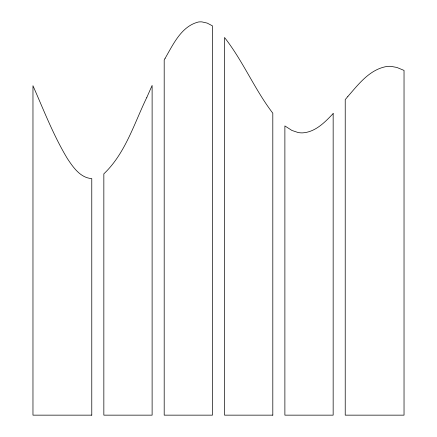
<?xml version="1.0" encoding="UTF-8"?>
<svg xmlns="http://www.w3.org/2000/svg" width="437" height="437" viewBox="0 0 437 437"><rect width="100%" height="100%" fill="white"/><g stroke="black" fill="none" stroke-linecap="round" stroke-linejoin="round"><path stroke-width="0.66" d="M146.843 97.353C134.164 123.491 125.408 153.354 103.842 173.844L103.842 415.15L152.12 415.15L152.12 85.439L146.843 97.353M165.071 58.394L164.192 60.082L164.192 415.15L212.464 415.15L212.464 25.87L207.187 23.095L201.905 21.894A16.448 16.448 0 0 0 198.387 22.008C181.279 26.313 173.216 44.427 165.071 58.394M347.863 96.462L345.225 99.609L345.225 415.15L404.034 415.15L404.034 70.417L396.894 67.456L390.869 66.348A22.249 22.249 0 0 0 386.925 66.462C369.762 69.297 358.602 84.144 347.863 96.462M333.158 113.554C324.915 122.251 315.421 132.04 302.732 132.864A21.052 21.052 0 0 1 298.078 132.515L291.921 130.45L284.88 125.932L284.88 415.15L333.158 415.15L333.158 113.554M91.775 415.15L32.966 415.15L32.966 85.734C43.82 110.31 53.5 135.59 67.429 158.658C73.143 167.273 80.408 177.892 91.775 178.591L91.775 415.15M272.808 415.15L224.536 415.15L224.536 37.5C243.065 61.125 254.585 89.356 272.808 113.199L272.808 415.15"/></g></svg>
